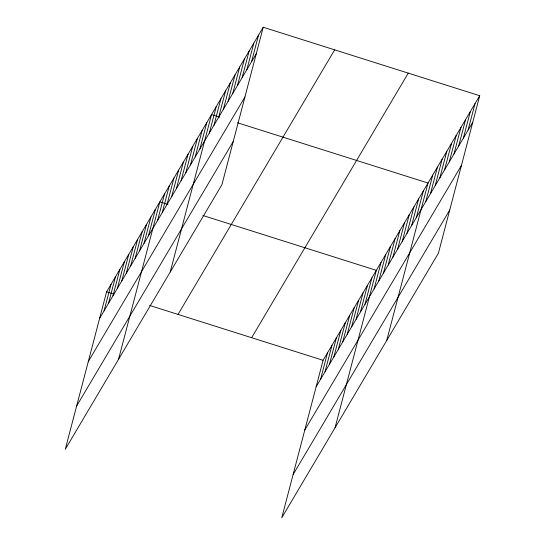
<?xml version="1.0" encoding="UTF-8"?>
<svg xmlns="http://www.w3.org/2000/svg" width="545" height="545" viewBox="0 0 545 545"><rect width="100%" height="100%" fill="white"/><g stroke="black" fill="none" stroke-linecap="round" stroke-linejoin="round"><path stroke-width="0.82" d="M263.221 27.25L106.588 291.82L65.284 449.271L221.917 184.701L263.221 27.25L479.716 95.729L438.412 253.18L281.779 517.75L323.083 360.3L479.716 95.729M104.075 310.827L111.03 284.327M108.516 303.327L115.465 276.826M112.951 295.833L119.9 269.332M117.386 288.339L124.342 261.838M121.828 280.839L128.777 254.338M126.263 273.345L133.218 246.844M130.705 265.844L137.653 239.35M135.14 258.35L142.095 231.85M139.581 250.857L146.53 224.356M144.016 243.356L150.972 216.862M148.451 235.862L155.407 209.362M118.538 359.319L159.842 201.868L167.962 204.436M157.594 220.432L164.542 193.931M162.287 212.496L169.243 185.995M166.988 204.552L173.944 178.058M171.689 196.616L178.637 170.115M176.389 188.679L183.338 162.178M181.083 180.742L188.039 154.242M185.784 172.806L192.739 146.305M190.484 164.869L197.44 138.369M195.185 156.933L202.134 130.432M199.886 148.996L206.834 122.496M170.224 272.01L211.535 114.559L219.649 117.127M209.28 133.123L216.236 106.622M213.981 125.186L220.929 98.686M218.681 117.25L225.63 90.749M223.375 109.307L230.331 82.813M228.076 101.37L235.031 74.869M232.776 93.433L239.725 66.933M237.477 85.497L244.426 58.996M242.171 77.56L249.126 51.06M246.871 69.624L253.827 43.123M251.572 61.687L258.521 35.187M320.569 379.306L327.525 352.806M325.011 371.806L331.959 345.305M329.446 364.312L336.394 337.811M333.881 356.818L340.836 330.318M338.322 349.318L345.271 322.817M342.757 341.824L349.713 315.323M347.199 334.323L354.148 307.83M351.634 326.83L358.59 300.329M356.076 319.336L363.024 292.835M360.511 311.835L367.466 285.335M364.952 304.342L371.901 277.841M335.032 427.798L376.336 270.347L202.876 215.479M374.088 288.911L381.037 262.411M378.782 280.968L385.737 254.474M383.482 273.031L390.438 246.538M388.183 265.095L395.132 238.594M392.884 257.158L399.832 230.658M397.584 249.222L404.533 222.721M402.278 241.285L409.234 214.784M406.979 233.349L413.934 206.848M411.679 225.412L418.628 198.911M416.38 217.475L423.329 190.975M386.718 340.489L428.029 183.038L237.511 122.775M425.774 201.602L432.73 175.102M430.475 193.666L437.424 167.165M435.176 185.729L442.124 159.229M439.869 177.786L446.825 151.292M444.57 169.849L451.526 143.349M449.271 161.913L456.219 135.412M453.971 153.976L460.92 127.476M458.665 146.04L465.621 119.539M463.366 138.103L470.321 111.602M468.066 130.166L475.015 103.666M99.64 318.321L256.273 53.751M88.304 361.533L244.937 96.962M76.62 406.059L233.253 141.489M178.031 314.417L334.664 49.847M251.64 337.702L408.273 73.132M316.134 386.8L472.767 122.23M304.798 430.012L461.431 165.442M293.115 474.538L449.748 209.968M106.588 291.82L113.898 294.13M149.616 305.432L323.083 360.3"/></g></svg>
